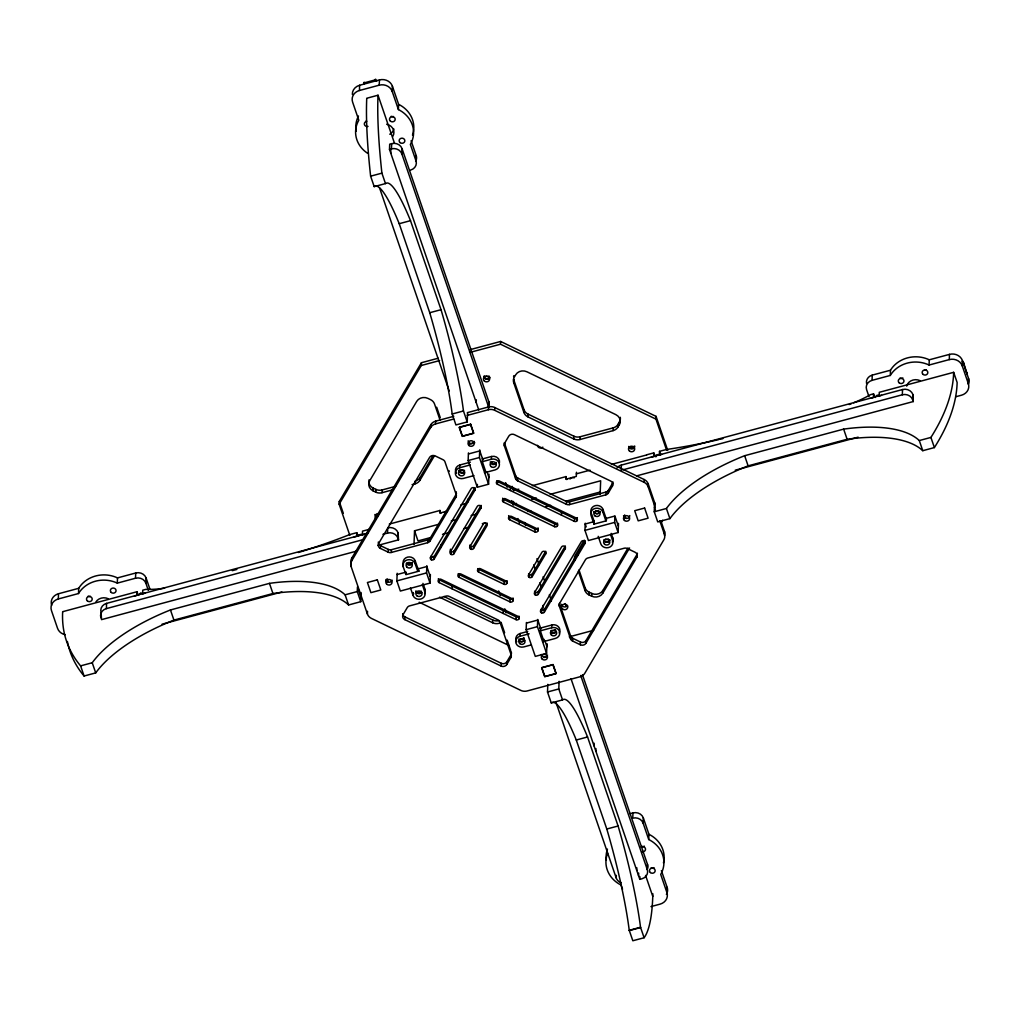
<?xml version="1.0" encoding="UTF-8"?>
<svg xmlns="http://www.w3.org/2000/svg" width="1020" height="1020" viewBox="0 0 1020 1020"><rect width="100%" height="100%" fill="white"/><g stroke="black" fill="none" stroke-linecap="round" stroke-linejoin="round"><path stroke-width="1.5" d="M65.153 634.708A10.366 9.295 2.3 0 1 57.553 628.333L51.459 610.534A10.366 9.295 2.3 0 1 58.306 598.969L58.51 593.742L78.706 588.31A29.006 26.01 2.3 0 1 117.504 577.894L135.724 572.998A8.287 7.433 2.3 0 1 146.089 577.983L150.004 589.381M58.306 598.969L78.502 593.538L78.706 588.31M356.567 551.119L101.516 619.637L101.12 612.625A8.287 7.433 2.3 0 1 106.59 603.381L367.774 533.218M100.903 617.852A8.287 7.433 2.3 0 1 106.386 608.608L106.59 603.381M78.502 593.538A29.006 26.01 2.3 0 1 117.3 583.121L117.504 577.894M148.321 590.338L145.885 583.223A8.287 7.433 2.3 0 0 135.52 578.225L135.724 572.998M361.106 592.518L360.748 601.685L348.585 604.962A121.711 50.923 -18.9 0 0 272.939 593.512L173.935 620.109A121.711 50.923 -18.9 0 0 95.714 672.894L84.086 676.018L80.605 665.869A418.06 174.93 -18.9 0 1 62.666 611.694L137.011 591.727L136.871 595.399L134.487 596.037M145.885 583.223L146.089 577.983M349.834 535.372L339.15 504.224L339.265 501.47L421.426 362.737L438.179 358.224M367.608 153.293A29.006 26.01 2.3 0 1 358.81 120.22L352.589 102.051A10.366 9.295 2.3 0 1 359.435 90.499L359.639 85.259L379.44 79.942A10.366 9.295 2.3 0 1 392.394 86.19L398.629 104.346A29.006 26.01 2.3 0 1 412.488 135.112M363.898 84.124L363.949 82.926L375.233 79.891A6.222 0.905 75 0 1 376.699 81.192M660.947 521.067L664.504 531.458L664.403 534.212A8.287 7.433 2.3 0 1 663.803 539.861L584.855 673.187A8.287 7.433 2.3 0 1 579.972 676.77L527.123 690.974A8.287 7.433 2.3 0 1 520.812 690.387L371.458 618.413A8.287 7.433 2.3 0 1 367.404 614.002L351.109 566.482L351.224 563.728A8.287 7.433 2.3 0 1 351.811 558.067L430.772 424.753A8.287 7.433 2.3 0 1 435.655 421.158L453.772 416.3M351.109 566.482A8.287 7.433 2.3 0 1 351.709 560.822L351.811 558.067M298.401 552.496A295.341 123.586 -18.9 0 0 349.758 534.569L356.783 532.682L356.643 536.354L354.259 536.992M375.181 81.09L375.233 79.891M360.748 601.685L357.268 591.549L357.446 586.959L360.927 597.108M410.524 170.098A8.287 7.433 2.3 0 0 415.994 160.854L410.371 144.47A29.006 26.01 2.3 0 0 398.412 109.586L392.19 91.418A10.366 9.295 2.3 0 0 379.236 85.17L379.44 79.942M367.404 614.002L367.519 611.248M392.547 489.88L382.028 492.698A8.287 7.433 2.3 0 1 375.717 492.125L373.129 490.875L373.231 488.121A8.287 7.433 2.3 0 1 369.036 479.859M375.717 492.125L375.832 489.37L373.231 488.121M478.788 409.989L389.487 149.404L389.704 144.177L391.68 143.641A8.287 7.433 2.3 0 1 402.046 148.639L488.746 401.447L488.529 406.687A8.287 7.433 2.3 0 1 488.784 407.63M392.19 91.418L392.394 86.19M390.736 153.242L390.851 150.437M488.529 406.687L401.829 153.867A8.287 7.433 2.3 0 0 391.476 148.869L391.68 143.641M382.028 492.698L382.143 489.944L395.658 486.323M456.297 491.78L456.182 494.534A4.144 3.71 2.3 0 1 455.889 497.365L430.096 540.906A4.144 3.71 2.3 0 1 427.661 542.704L391.336 552.457A4.144 3.71 2.3 0 1 388.186 552.164L380.409 548.416L380.524 545.662A4.144 3.71 2.3 0 1 378.331 542.015M398.412 109.586L398.629 104.346M401.829 153.867L402.046 148.639M398.514 539.848L397.902 538.063A8.287 7.433 2.3 0 0 387.536 533.077L387.753 527.85A8.287 7.433 2.3 0 1 398.106 532.835L398.514 539.848L377.935 545.381M388.186 552.164L388.288 549.41L380.524 545.662M391.336 552.457L391.45 549.703L427.775 539.95A4.144 3.71 2.3 0 0 430.21 538.152L455.991 494.611A4.144 3.71 2.3 0 0 456.463 493.234M397.902 538.063L398.106 532.835M430.389 574.464L430.045 583.07L400.337 591.052L396.856 580.903L397.175 573.253M415.994 160.854L416.211 155.626L411.098 140.734M405.82 574.324L403.244 566.827L403.359 564.086A6.222 5.572 2.3 0 1 407.464 557.149A6.222 5.572 2.3 0 1 415.229 560.885L418.837 571.378M406.011 572.513L405.922 574.655L417.805 571.468L417.932 568.255L418.927 571.149M511.237 652.022L511.135 654.776A4.144 3.71 2.3 0 1 510.829 657.594L506.723 664.543A4.144 3.71 2.3 0 1 501.126 666.047L404.838 619.637L404.94 616.883A4.144 3.71 2.3 0 1 402.734 613.721M412.067 484.627L415.076 483.824L415.178 481.07A8.287 7.433 2.3 0 0 420.061 477.487L432.964 455.71M413.992 544.425L414.541 530.783L439.021 524.203M339.15 504.224L421.311 365.479L421.426 362.737M422.943 583.376L425.008 589.369L424.894 592.123A6.222 5.572 2.3 0 1 420.788 599.059A6.222 5.572 2.3 0 1 413.011 595.323L413.125 592.569A6.222 5.572 2.3 0 0 413.801 593.895M417.69 571.136L415.127 563.639L415.229 560.885M415.076 483.824A8.287 7.433 2.3 0 0 419.959 480.241L420.061 477.487M351.709 560.822L430.657 427.507L430.772 424.753M427.661 542.704L427.775 539.95M430.045 583.07L426.564 572.921L426.844 565.756M430.096 540.906L430.21 538.152M430.657 427.507A8.287 7.433 2.3 0 1 435.54 423.912L435.655 421.158M434.176 559.024L434.278 556.27L474.95 487.598L474.835 490.352L434.176 559.024A2.078 1.861 2.3 0 1 431.371 559.776L431.486 557.022M439.913 510.331L439.798 513.098L447.295 511.084M519.053 616.182L518.938 618.936A2.078 1.861 2.3 0 1 516.133 619.688L439.199 582.611L439.314 579.857A2.078 1.861 2.3 0 1 438.307 578.761M441.022 547.459L441.125 544.706M453.964 553.694L454.078 550.953L481.058 505.397L480.943 508.151L453.964 553.694A2.078 1.861 2.3 0 1 451.171 554.447A2.078 1.861 2.3 0 1 450.304 551.935L450.419 549.181M451.171 554.447L451.286 551.705M452.153 588.846L452.268 586.105M455.889 497.365L455.991 494.611M473.93 475.6L463.373 478.431A6.222 5.572 2.3 0 1 455.596 474.695A6.222 5.572 2.3 0 1 459.701 467.759L459.816 465.005L470.373 462.162M512.945 598.383L512.831 601.137A2.078 1.861 2.3 0 1 510.025 601.889L459 577.294L459.115 574.54A2.078 1.861 2.3 0 1 458.197 573.661M394.51 143.297L378.025 95.217L366.741 98.251A418.06 60.919 75 0 0 370.617 176.179L374.2 186.622A121.711 17.735 75 0 1 399.215 223.699L429.739 312.719A121.711 17.735 75 0 1 452.179 414.005L455.927 424.945L467.211 421.91L467.581 412.73M488.988 474.172L488.58 484.219L477.296 487.254L468.142 460.543L468.448 452.906M467.989 501.904L468.103 499.15M476.212 402.492L476.327 399.789M470.768 549.181A2.078 1.861 2.3 0 1 469.901 546.669L483.327 524.012A2.078 1.861 2.3 0 1 486.119 523.26A2.078 1.861 2.3 0 1 486.986 525.772L473.573 548.428A2.078 1.861 2.3 0 1 470.768 549.181L470.883 546.439M473.573 548.428L473.675 545.687L487.101 523.018M477.296 487.254L477.411 484.385M488.58 484.219L479.425 457.521L479.731 449.871M485.992 472.362L482.332 461.678L482.46 458.464M506.902 580.75L506.787 583.504A2.078 1.861 2.3 0 1 503.982 584.256L478.597 572.029L478.711 569.275A2.078 1.861 2.3 0 1 477.921 568.612M467.249 415.395L488.389 409.721L488.491 406.967A8.287 7.433 2.3 0 1 494.815 407.554L644.168 479.527A8.287 7.433 2.3 0 1 648.223 483.939L655.35 504.734M484.487 472.757L495.044 469.927A6.222 5.572 2.3 0 0 499.15 462.991A6.222 5.572 2.3 0 0 491.385 459.242L491.5 456.488L482.447 458.923M655.235 507.475L648.108 486.693A8.287 7.433 2.3 0 0 644.053 482.281L494.7 410.308L494.815 407.554M666.634 450.266L655.949 419.118L500.514 344.212L500.629 341.458L470.169 349.643M577.282 517.841L577.167 520.595A2.078 1.861 2.3 0 1 574.375 521.347L497.441 484.27L497.543 481.517A2.078 1.861 2.3 0 1 496.765 480.866M500.897 622.557A8.287 7.433 2.3 0 1 492.622 622.761L492.724 620.02L443.942 596.496M612.982 481.95A4.144 3.71 2.3 0 1 612.51 483.34L612.408 486.094L608.303 493.03A4.144 3.71 2.3 0 1 605.854 494.827L569.542 504.581A4.144 3.71 2.3 0 1 566.38 504.288L517.599 480.79A4.144 3.71 2.3 0 1 515.584 478.584L504.377 445.918L504.492 443.164A4.144 3.71 2.3 0 1 504.364 442.693M503.65 499.328L554.689 523.923A2.078 1.861 2.3 0 0 557.481 523.171L557.379 525.925A2.078 1.861 2.3 0 1 554.574 526.677L503.548 502.082L503.65 499.328A2.078 1.861 2.3 0 1 502.643 498.219M503.982 584.256L504.097 581.502L478.711 569.275M501.126 666.047L501.241 663.293L404.94 616.883M503.179 613.441L503.293 610.687M620.275 417.269A8.287 7.433 2.3 0 1 619.433 421.974L619.318 424.728L617.954 427.048A8.287 7.433 2.3 0 1 613.071 430.631L580.023 439.505A8.287 7.433 2.3 0 1 573.712 438.931L527.977 416.887A8.287 7.433 2.3 0 1 523.923 412.475L513.736 382.768L513.85 380.014A8.287 7.433 2.3 0 1 513.595 379.058M510.395 490.518L510.497 487.764M537.884 528.436L537.769 531.19A2.078 1.861 2.3 0 1 534.977 531.943L509.592 519.703L509.694 516.949A2.078 1.861 2.3 0 1 508.623 515.61M506.723 664.543L506.838 661.789L510.943 654.853A4.144 3.71 2.3 0 0 511.313 652.252M513.557 501.457L513.442 504.211L516.502 503.383M510.025 601.889L510.14 599.135L459.115 574.54M515.584 478.584L515.686 475.83L504.492 443.164M517.599 480.79L517.714 478.036A4.144 3.71 2.3 0 1 515.686 475.83M510.829 657.594L510.943 654.853M523.923 412.475L524.038 409.721L513.85 380.014M516.133 619.688L516.247 616.934L439.314 579.857M527.977 416.887L528.079 414.133A8.287 7.433 2.3 0 1 524.038 409.721M531.28 644.908L523.732 646.935A6.222 5.572 2.3 0 1 515.967 643.186A6.222 5.572 2.3 0 1 520.072 636.25L520.187 633.496L527.722 631.469M546.949 644.181L546.58 653.361L535.296 656.395L526.141 629.684L526.435 622.506M532.185 576.683L532.3 573.928L545.713 551.272L545.611 554.026L532.185 576.683A2.078 1.861 2.3 0 1 529.393 577.435L529.495 574.681M534.977 531.943L535.079 529.189A2.078 1.861 2.3 0 0 538.075 527.977M538.228 594.303L538.343 591.549L565.322 546.006L565.207 548.76L538.228 594.303A2.078 1.861 2.3 0 1 535.436 595.055L535.538 592.301M546.58 653.361L537.425 626.65L537.718 619.471M540.46 627.606L540.332 630.806L543.991 641.491L544.081 639.349M544.336 612.115L544.45 609.361L585.11 540.689L585.008 543.443L544.336 612.115A2.078 1.861 2.3 0 1 541.531 612.867L541.645 610.113M542.869 609.922L543.061 605.37M547.09 644.002L546.975 646.756L544.948 640.815M652.876 893.775L652.774 896.389A418.06 60.919 75 0 1 644.104 937.737L632.821 940.759L629.238 930.316A121.711 17.735 75 0 0 606.798 829.018L576.274 740.01A121.711 17.735 75 0 0 551.259 702.933L547.51 691.993L547.817 684.356M551.183 600.55L551.297 597.796M554.574 526.677L554.689 523.923M543.341 641.669L555.415 638.418A6.222 5.572 2.3 0 0 559.521 631.482A6.222 5.572 2.3 0 0 551.756 627.746L551.858 624.992A6.222 5.572 2.3 0 1 558.475 626.815A6.222 5.572 2.3 0 1 559.189 632.974M561.421 515.113L561.535 512.359M570.524 638.813L559.33 606.16L559.444 603.406L570.639 636.059L570.524 638.813A4.144 3.71 2.3 0 0 572.551 641.019L580.329 644.767A4.144 3.71 2.3 0 0 585.926 643.263L636.824 557.303L636.939 554.561A4.144 3.71 2.3 0 0 637.398 553.171M565.909 476.48L565.794 479.247L576.287 476.429L576.466 472.273M644.104 937.737L640.522 927.282A121.711 17.735 75 0 0 618.094 825.996L587.558 736.975A121.711 17.735 75 0 0 562.543 699.899L558.794 688.959L559.1 681.322M566.38 504.288L566.495 501.534L517.714 478.036M569.542 504.581L569.644 501.827L605.969 492.073A4.144 3.71 2.3 0 0 608.404 490.276L612.51 483.34M573.712 438.931L573.827 436.178L528.079 414.133M574.375 521.347L574.489 518.593L497.543 481.517M580.023 439.505L580.138 436.751L613.173 427.877A8.287 7.433 2.3 0 0 618.056 424.294L619.433 421.974M572.551 641.019L572.666 638.265A4.144 3.71 2.3 0 1 570.639 636.059M578.161 554.995L578.264 552.253M580.329 644.767L580.431 642.014L572.666 638.265M618.502 523.362L618.133 532.542L588.438 540.524L584.957 530.375L585.25 523.196M629.569 547.982L602.82 593.155A8.287 7.433 2.3 0 1 591.613 596.164L589.024 594.915A8.287 7.433 2.3 0 1 584.983 590.503L585.085 587.762L578.977 569.938M585.926 643.263L586.041 640.509L636.939 554.561M589.024 594.915L589.139 592.174A8.287 7.433 2.3 0 1 585.085 587.762M594.15 520.914L594.022 524.127L605.905 520.927L606.033 517.726M591.613 596.164L591.727 593.423L589.139 592.174M600.117 494.419L600.665 480.777L550.162 494.343M605.969 521.144L602.884 512.142L602.998 509.401A6.222 5.572 2.3 0 0 595.234 505.652A6.222 5.572 2.3 0 0 591.115 512.588M594.022 745.837L594.125 743.21M605.854 494.827L605.969 492.073M595.82 751.268L595.922 748.565M602.82 593.155L602.922 590.414L628.065 547.969M608.303 493.03L608.404 490.276M613.071 430.631L613.173 427.877M598.204 536.329L600.78 543.826A6.222 5.572 2.3 0 0 608.545 547.574A6.222 5.572 2.3 0 0 612.663 540.638L612.765 537.884L611.222 533.383M617.954 427.048L618.056 424.294M618.133 532.542L614.652 522.393L614.907 516.273M621.167 470.309L621.384 465.082L902.534 389.538A8.287 7.433 2.3 0 1 912.9 394.536L913.295 401.548L636.62 475.881M621.231 882.746A8.287 7.433 2.3 0 1 616.195 877.927L616.297 875.313M644.053 482.281L644.168 479.527M630.003 813.731L632.961 812.927L632.757 818.155A8.287 7.433 2.3 0 1 643.123 823.153L648.733 839.536A29.006 26.01 2.3 0 1 660.705 874.42L666.927 892.589A10.366 9.295 2.3 0 1 660.08 904.141L650.951 906.601M648.108 486.693L648.223 483.939M636.76 870.455L636.875 867.841M646.756 454.78L653.782 452.893L653.629 456.565L651.257 457.202M655.949 419.118L656.051 416.364L500.629 341.458M638.558 875.887L638.673 873.094M881.522 395.339L879.151 395.977L879.291 392.305L953.649 372.325L957.13 382.474A418.06 174.93 -18.9 0 1 934.384 447.576L922.768 450.7A121.711 50.923 -18.9 0 0 847.123 439.263L748.119 465.859A121.711 50.923 -18.9 0 0 669.898 518.632L657.734 521.896L654.253 511.759L654.623 502.579M582.458 674.743L647.483 864.348L647.279 869.575A8.287 7.433 2.3 0 1 641.797 878.832L639.82 879.355L639.922 876.741M643.123 823.153L643.327 817.925A8.287 7.433 2.3 0 0 632.961 812.927M710.94 441.379A295.341 123.586 -18.9 0 1 666.557 449.463L659.519 451.35L659.379 455.022L661.75 454.384M648.733 839.536L648.949 834.309L643.327 817.925M666.927 892.589L667.144 887.362L661.394 870.596M869.027 396.716L866.579 389.602A8.287 7.433 2.3 0 1 872.062 380.345L872.266 375.118L890.485 370.222A29.006 26.01 2.3 0 1 929.284 359.805L949.492 354.373A10.366 9.295 2.3 0 1 962.446 360.608L968.541 378.42A10.366 9.295 2.3 0 1 968.362 384.387M853.625 402.798A67.932 28.432 -18.9 0 0 870.481 394.676L873.553 393.847L873.413 397.519L871.029 398.157M872.062 380.345L890.281 375.449L890.485 370.222M913.295 401.548L912.683 399.764A8.287 7.433 2.3 0 0 902.33 394.778L902.534 389.538M912.683 399.764L912.9 394.536M890.281 375.449A29.006 26.01 2.3 0 1 929.08 365.032L929.284 359.805M955.714 396.755L961.49 395.212A10.366 9.295 2.3 0 0 968.337 383.647L962.23 365.848A10.366 9.295 2.3 0 0 949.276 359.601L949.492 354.373M962.23 365.848L962.446 360.608M963.76 364.446L963.798 363.247A6.222 2.601 -18.9 0 0 962.14 361.768M967.24 374.595L963.798 363.247M968.337 383.647L968.541 378.42M419.959 480.241L434.469 455.736M450.304 551.935L477.283 506.379A2.078 1.861 2.3 0 1 480.076 505.627A2.078 1.861 2.3 0 1 480.943 508.151M584.256 540.167L575.382 555.148A8.287 7.433 2.3 0 0 574.655 560.324M661.037 522.967L662.643 520.251M359.435 90.499L379.236 85.17M389.487 149.404L391.476 148.869M370.617 176.179L381.901 173.145A418.06 60.919 75 0 1 378.025 95.217M374.2 186.622L385.483 183.6A121.711 17.735 75 0 1 410.499 220.664L441.035 309.685A121.711 17.735 75 0 1 463.462 410.971L467.211 421.91M399.215 223.699L410.499 220.664M429.739 312.719L441.035 309.685M421.311 365.479L439.594 360.57M470.054 352.384L500.514 344.212M452.179 414.005L463.462 410.971M467.364 412.641L488.491 406.967M435.54 423.912L453.658 419.054M469.162 444.299L474.81 442.782M468.537 453.938L479.821 450.904L482.868 459.816M468.142 460.543L479.425 457.521M459.701 467.759L470.258 464.916M482.332 461.678L491.385 459.242M117.3 583.121L135.52 578.225M929.08 365.032L949.276 359.601M369.559 529.252L362.533 531.139L362.38 534.811L364.752 534.174M514.195 490.39L518.785 489.166M389.308 524.089L439.773 510.535L440.767 513.43M460.887 504.862L465.451 503.638M532.376 485.66L565.769 476.684L566.763 479.578M576.274 473.866L590.032 470.169M611.439 464.419L646.616 454.971M144.98 593.219L142.609 593.857L142.749 590.185L145.822 589.356A67.932 28.432 -18.9 0 0 164.602 588.196M232.305 570.664L236.869 569.44M106.386 608.608L362.954 539.682M382.933 534.314L387.536 533.077M622.71 469.888L902.33 394.778M451.273 520.914L457.393 519.269M471.163 515.572L477.283 513.927M531.803 499.277L536.392 498.04M430.261 537.642L418.022 540.931L414.541 530.783M442.501 534.352L448.621 532.708M463.934 528.589L468.524 527.365M482.294 523.655L485.354 522.839M527.633 511.479L530.693 510.65M545.993 506.545L550.583 505.308M565.883 501.202L599.556 492.163M80.605 665.869L92.233 662.745A121.711 50.923 -18.9 0 1 170.455 609.96L269.458 583.363A121.711 50.923 -18.9 0 1 345.104 594.813L357.268 591.549M654.253 511.759L666.417 508.483A121.711 50.923 -18.9 0 1 744.638 455.71L843.642 429.114A121.711 50.923 -18.9 0 1 919.288 440.551L930.916 437.427A418.06 174.93 -18.9 0 0 953.649 372.325M162.065 624.176L281.902 591.982M735.229 470.194L858.139 437.172M430.478 557.456L434.992 556.257M397.124 574.528L406.024 572.131M417.907 568.943L426.819 566.546L430.3 576.695M606.007 518.415L614.92 516.018L618.388 526.167M396.856 580.903L426.564 572.921M584.957 530.375L614.652 522.393M526.537 623.08L537.82 620.045L540.868 628.945M526.141 629.684L537.425 626.65M539.797 628.231L551.858 624.992M520.072 636.25L529.125 633.815M539.682 630.985L551.756 627.746M569.262 636.837L593.627 630.296M543.838 657.556L546.656 656.803M547.51 691.993L558.794 688.959M551.259 702.933L562.543 699.899M576.274 740.01L587.558 736.975M606.798 829.018L618.094 825.996M629.238 930.316L640.522 927.282M629.327 930.571L640.611 927.537M509.694 516.949L535.079 529.189M439.531 597.184L492.622 622.761M419.182 602.233L509.018 645.532M930.916 437.427L934.384 447.576M919.288 440.551L922.768 450.7M873.553 393.847L874.548 396.742M843.642 429.114L847.123 439.263M744.638 455.71L748.119 465.859M656.051 416.364L667.756 450.483M659.519 451.35L660.514 454.244M653.782 452.893L654.776 455.787M666.417 508.483L669.898 518.632M659.812 520.85L664.403 534.212M654.445 507.169L655.439 510.064M624.686 514.909L625.681 517.803M623.551 515.674L624.546 518.581M602.998 509.401L606.594 519.894M610.597 534.633L612.663 540.638M591.638 514.08L594.201 521.577L585.212 524L586.207 526.894M594.099 524.331L591.014 515.342A6.222 5.572 2.3 0 1 595.119 508.406A6.222 5.572 2.3 0 1 602.884 512.142M578.353 571.2L584.983 590.503M580.699 675.457L647.279 869.575M512.167 486.374L513.595 490.556M524.56 522.469L525.581 525.428M536.966 558.628L539.032 564.659M543.163 576.708L544.718 581.221M549.359 594.775L551.425 600.805M645.583 875.44L652.774 896.389M505.627 482.664L507.157 487.152M511.772 500.603L513.315 505.078M517.918 518.53L519.461 523.018M533.804 564.85L535.347 569.338M539.962 582.79L541.492 587.265M570.996 678.682L639.82 879.355M486.948 471.686L488.975 477.615M381.901 173.145L385.483 183.6M622.544 889.249L621.103 885.054A29.006 26.01 2.3 0 1 607.639 853.243M379.517 187.808L449.195 390.953M555.811 701.862L616.195 877.927M436.687 407.235L440.257 417.626M440.143 420.38L434.545 404.035A8.287 7.433 2.3 0 0 430.491 399.623L427.903 398.374A8.287 7.433 2.3 0 0 416.708 401.383L369.673 480.803A8.287 7.433 2.3 0 0 373.129 490.875M498.652 590.988L500.183 595.45M504.76 608.812L505.78 611.783A8.287 7.433 2.3 0 1 506.035 612.739M501.062 622.327L504.619 632.719M507.169 640.139L510.727 650.53M456.182 494.534L444.988 461.881A4.144 3.71 2.3 0 0 442.96 459.676L435.183 455.927A4.144 3.71 2.3 0 0 429.586 457.432L378.688 543.38A4.144 3.71 2.3 0 0 380.409 548.416M511.135 654.776L499.928 622.111A4.144 3.71 2.3 0 0 497.913 619.905L449.131 596.394A4.144 3.71 2.3 0 0 445.969 596.113L409.657 605.867A4.144 3.71 2.3 0 0 407.209 607.665L403.104 614.601A4.144 3.71 2.3 0 0 404.838 619.637M422.318 584.626L424.894 592.123M410.435 587.826L413.011 595.323M387.09 578.735L388.084 581.642M385.955 579.513L386.95 582.407M356.783 532.682L357.778 535.577M339.265 501.47L343.332 513.341M345.104 594.813L348.585 604.962M269.458 583.363L272.939 593.512M170.455 609.96L173.935 620.109M137.011 591.727L138.006 594.622M92.233 662.745L95.714 672.894M490.046 377.693A3.111 2.792 2.3 0 1 484.27 375.73M489.064 375.997A3.111 2.792 2.3 0 1 485.966 376.074M567.502 606.237A3.111 2.792 2.3 0 1 565.093 603.598M496.357 462.481A3.111 2.792 2.3 0 1 490.225 461.907M464.674 470.985A3.111 2.792 2.3 0 1 458.541 470.424M456.386 473.267A6.222 5.572 2.3 0 1 459.816 465.005M491.5 456.488A6.222 5.572 2.3 0 1 499.392 463.118M556.448 631.66A3.111 2.792 2.3 0 1 550.723 631.125M516.757 641.771A6.222 5.572 2.3 0 1 520.187 633.496M524.764 640.165A3.111 2.792 2.3 0 1 518.912 638.915M403.244 566.827A6.222 5.572 2.3 0 1 407.35 559.891A6.222 5.572 2.3 0 1 415.127 563.639M421.808 592.288A3.111 2.792 2.3 0 1 415.956 591.052M412.399 562.403A3.111 2.792 2.3 0 1 406.33 563.282M425.008 589.369A6.222 5.572 2.3 0 1 424.562 593.614M377.566 516.617A3.111 2.792 2.3 0 1 375.283 514.705M377.68 513.863A3.111 2.792 2.3 0 1 376.915 513.608M609.858 540.115A3.111 2.792 2.3 0 1 603.853 540.269M600.091 511.632A3.111 2.792 2.3 0 1 594.086 511.785M612.765 537.884A6.222 5.572 2.3 0 1 612.319 542.13M617.062 467.848A8.287 7.433 2.3 0 1 621.384 465.082M647.483 864.348A8.287 7.433 2.3 0 1 647.33 869.129M488.746 401.447A8.287 7.433 2.3 0 1 488.147 407.107M95.765 602.157A9.32 8.364 2.3 0 1 108.362 598.778M138.593 595.387A3.111 2.792 2.3 0 1 143.081 593.576M51.663 605.306A10.366 9.295 2.3 0 1 58.51 593.742M141.142 593.512A3.111 2.792 2.3 0 1 140.377 593.257M90.398 596.292A2.843 2.55 2.3 0 1 88.23 596.088M906.691 386.108A9.32 8.364 2.3 0 1 920.142 380.689M875.134 397.507A3.111 2.792 2.3 0 1 879.622 395.696M866.541 383.418A8.287 7.433 2.3 0 1 872.266 375.118M877.684 395.632A3.111 2.792 2.3 0 1 876.919 395.377M902.853 377.923A2.843 2.55 2.3 0 1 900.01 377.999M926.032 369.724A2.843 2.55 2.3 0 1 924.566 369.763M641.146 847.046A2.843 2.55 2.3 0 1 645.481 848.806A2.843 2.55 2.3 0 1 642.026 851.7M667.144 887.362A10.366 9.295 2.3 0 1 666.404 894.425M648.949 834.309A29.006 26.01 2.3 0 1 663.459 862.907M606.352 860.128A29.006 26.01 2.3 0 1 607.448 849.061M644.398 846.166A2.843 2.55 2.3 0 1 641.542 846.23M654.049 867.625A2.843 2.55 2.3 0 1 651.206 867.701M542.844 447.168A3.111 2.792 2.3 0 1 537.463 445.332M449.361 471.214A3.111 2.792 2.3 0 1 448.838 470.641M376.048 519.103A3.111 2.792 2.3 0 1 378.853 514.361M444.478 512.282A3.111 2.792 2.3 0 1 447.448 511.492M570.014 479.03A3.111 2.792 2.3 0 1 574.209 477.895M358.517 535.844A3.111 2.792 2.3 0 1 362.712 534.722M619.318 424.728A8.287 7.433 2.3 0 0 615.863 414.656L526.906 371.777A8.287 7.433 2.3 0 0 515.699 374.786L514.335 377.107A8.287 7.433 2.3 0 0 513.736 382.768M655.222 456.731A3.111 2.792 2.3 0 1 659.71 454.933M580.138 436.751A8.287 7.433 2.3 0 1 573.827 436.178M382.143 489.944A8.287 7.433 2.3 0 1 375.832 489.37M513.583 376.648A8.287 7.433 2.3 0 1 513.825 375.692M602.922 590.414A8.287 7.433 2.3 0 1 591.727 593.423M499.048 620.593A8.287 7.433 2.3 0 1 492.724 620.02M506.213 610.457A8.287 7.433 2.3 0 1 506.162 612.408M574.897 558.055A8.287 7.433 2.3 0 1 574.579 556.614M567.528 605.536A3.111 2.792 2.3 0 1 561.676 604.286M489.664 376.966A3.111 2.792 2.3 0 1 483.671 377.119M634.81 446.161A3.111 2.792 2.3 0 1 628.728 447.028M656.255 456.654A3.111 2.792 2.3 0 1 655.401 455.43M376.813 516.77A3.111 2.792 2.3 0 1 375.169 514.399M358.747 535.882A3.111 2.792 2.3 0 1 358.403 535.219M506.787 583.504A2.078 1.861 2.3 0 0 505.92 580.992L480.535 568.752A2.078 1.861 2.3 0 0 477.742 569.504A2.078 1.861 2.3 0 0 478.597 572.029M439.199 582.611A2.078 1.861 2.3 0 1 438.345 580.087A2.078 1.861 2.3 0 1 441.137 579.334L518.071 616.411A2.078 1.861 2.3 0 1 518.938 618.936M557.379 525.925A2.078 1.861 2.3 0 0 556.512 523.4L505.486 498.805A2.078 1.861 2.3 0 0 502.681 499.558A2.078 1.861 2.3 0 0 503.548 502.082M497.441 484.27A2.078 1.861 2.3 0 1 496.574 481.759A2.078 1.861 2.3 0 1 499.379 481.006L576.313 518.083A2.078 1.861 2.3 0 1 577.167 520.595M529.393 577.435A2.078 1.861 2.3 0 1 528.526 574.923L541.939 552.253A2.078 1.861 2.3 0 1 544.744 551.501A2.078 1.861 2.3 0 1 545.611 554.026M535.436 595.055A2.078 1.861 2.3 0 1 534.569 592.543L561.548 546.988A2.078 1.861 2.3 0 1 564.341 546.236A2.078 1.861 2.3 0 1 565.207 548.76M537.769 531.19A2.078 1.861 2.3 0 0 536.915 528.666L511.53 516.439A2.078 1.861 2.3 0 0 508.725 517.191A2.078 1.861 2.3 0 0 509.592 519.703M431.371 559.776A2.078 1.861 2.3 0 1 430.504 557.251L471.176 488.58A2.078 1.861 2.3 0 1 473.981 487.828A2.078 1.861 2.3 0 1 474.835 490.352M609.718 539.962A3.111 2.792 2.3 0 1 603.712 540.115M599.951 511.479A3.111 2.792 2.3 0 1 593.946 511.632M496.243 463.896A3.111 2.792 2.3 0 1 491.487 461.601M464.572 472.413A3.111 2.792 2.3 0 1 459.88 469.391M411.57 562.696A3.111 2.792 2.3 0 1 406.712 563.397M421.336 591.179A3.111 2.792 2.3 0 1 415.956 591.319M524.025 639.094A3.111 2.792 2.3 0 1 519.461 641.618M523.553 637.704A3.111 2.792 2.3 0 1 523.885 638.367M555.568 629.863A3.111 2.792 2.3 0 1 551.909 633.369M551.144 633.114A3.111 2.792 2.3 0 1 550.481 632.68M459 577.294A2.078 1.861 2.3 0 1 458.133 574.77A2.078 1.861 2.3 0 1 460.938 574.018L511.964 598.612A2.078 1.861 2.3 0 1 512.831 601.137M559.33 606.16A4.144 3.71 2.3 0 1 559.623 603.33L585.416 559.789A4.144 3.71 2.3 0 1 587.851 557.991L624.176 548.237A4.144 3.71 2.3 0 1 627.325 548.53L635.103 552.266A4.144 3.71 2.3 0 1 636.824 557.303M504.377 445.918A4.144 3.71 2.3 0 1 504.683 443.088L508.789 436.152A4.144 3.71 2.3 0 1 514.386 434.647L610.674 481.058A4.144 3.71 2.3 0 1 612.408 486.094M488.389 409.721A8.287 7.433 2.3 0 1 494.7 410.308M585.008 543.443A2.078 1.861 2.3 0 0 584.141 540.919A2.078 1.861 2.3 0 0 581.336 541.671L540.676 610.342A2.078 1.861 2.3 0 0 541.531 612.867M506.761 580.954A2.078 1.861 2.3 0 1 504.097 581.502M664.504 531.458A8.287 7.433 2.3 0 1 664.53 535.768M473.675 545.687A2.078 1.861 2.3 0 1 469.812 545.088M454.078 550.953A2.078 1.861 2.3 0 1 450.368 550.825M544.45 609.361A2.078 1.861 2.3 0 1 540.855 609.45M391.45 549.703A4.144 3.71 2.3 0 1 388.288 549.41M569.644 501.827A4.144 3.71 2.3 0 1 566.495 501.534M586.041 640.509A4.144 3.71 2.3 0 1 580.431 642.014M506.838 661.789A4.144 3.71 2.3 0 1 501.241 663.293M518.734 616.577A2.078 1.861 2.3 0 1 516.247 616.934M577.396 517.625A2.078 1.861 2.3 0 1 574.489 518.593M532.3 573.928A2.078 1.861 2.3 0 1 528.577 573.801M538.343 591.549A2.078 1.861 2.3 0 1 534.531 591.205M434.278 556.27A2.078 1.861 2.3 0 1 430.695 556.359M608.456 538.942A3.111 2.792 2.3 0 1 605.344 539.019M598.689 510.459A3.111 2.792 2.3 0 1 595.578 510.535M463.947 469.952A3.111 2.792 2.3 0 1 461.575 469.736M523.77 637.742A3.111 2.792 2.3 0 1 520.34 639.132M554.982 629.824A3.111 2.792 2.3 0 1 551.259 630.36M547.523 655.057A3.111 2.792 2.3 0 1 541.39 654.496M513.047 598.153A2.078 1.861 2.3 0 1 510.14 599.135M392.101 580.15A3.111 2.792 2.3 0 1 386.095 580.303M474.262 441.418A3.111 2.792 2.3 0 1 468.129 440.857M629.773 515.597A3.111 2.792 2.3 0 1 623.692 516.477M386.669 124.21A9.32 8.364 2.3 0 1 392.84 136.323M368.029 126.403A2.843 2.55 2.3 0 1 364.471 124.695A2.843 2.55 2.3 0 1 366.358 121.507M352.346 94.426A10.366 9.295 2.3 0 1 359.639 85.259M356.222 131.287A29.006 26.01 2.3 0 1 358.479 115.987M416.211 155.626A8.287 7.433 2.3 0 1 415.612 161.287M393.898 129.043A9.32 8.364 2.3 0 1 389.767 134.232M366.767 121.214A2.843 2.55 2.3 0 1 366.078 120.972M393.389 116.484A2.843 2.55 2.3 0 1 391.221 116.28M634.134 446.263A3.111 2.792 2.3 0 1 628.753 446.403M363.949 82.926A6.222 0.905 75 0 1 364.956 83.219M84.086 676.018A418.06 174.93 -18.9 0 1 67.409 641.478M966.539 372.236A6.222 2.601 -18.9 0 1 967.279 373.397M851.381 403.69A67.932 28.432 -18.9 0 1 849.125 404.545M722.899 438.625A295.341 123.586 -18.9 0 1 720.235 439.263M718.909 439.569A295.341 123.586 -18.9 0 1 712.266 441.086M470.666 424.205L459.37 427.24L462.43 436.139L473.714 433.105L470.666 424.205M470.526 424.435L459.242 427.469L462.289 436.369L473.573 433.334L470.526 424.435M377.323 579.844L367.417 582.509L370.897 592.658L380.804 589.993L377.323 579.844M644.614 508.036L634.708 510.701L638.188 520.85L648.095 518.185L644.614 508.036M553.082 664.555L541.798 667.59L544.846 676.49L556.142 673.455L553.082 664.555M552.942 664.785L541.658 667.819L544.718 676.719L556.002 673.684L552.942 664.785M459.421 475.116A3.111 2.792 2.3 0 0 464.572 473.739A3.111 2.792 2.3 0 0 460.619 470.424A3.111 2.792 2.3 0 0 459.421 475.116M491.104 466.612A3.111 2.792 2.3 0 0 496.243 465.222A3.111 2.792 2.3 0 0 492.303 461.907A3.111 2.792 2.3 0 0 491.104 466.612M519.792 643.62A3.111 2.792 2.3 0 0 524.93 642.243A3.111 2.792 2.3 0 0 520.99 638.928A3.111 2.792 2.3 0 0 519.792 643.62M551.476 635.103A3.111 2.792 2.3 0 0 556.614 633.726A3.111 2.792 2.3 0 0 552.674 630.411A3.111 2.792 2.3 0 0 551.476 635.103M416.836 595.744A3.111 2.792 2.3 0 0 421.987 594.367A3.111 2.792 2.3 0 0 418.034 591.052A3.111 2.792 2.3 0 0 416.836 595.744M407.069 567.26A3.111 2.792 2.3 0 0 412.207 565.883A3.111 2.792 2.3 0 0 408.268 562.568A3.111 2.792 2.3 0 0 407.069 567.26M604.605 544.259A3.111 2.792 2.3 0 0 609.743 542.869A3.111 2.792 2.3 0 0 605.803 539.554A3.111 2.792 2.3 0 0 604.605 544.259M594.838 515.763A3.111 2.792 2.3 0 0 599.977 514.386A3.111 2.792 2.3 0 0 596.037 511.071A3.111 2.792 2.3 0 0 594.838 515.763M111.269 592.454A2.843 2.55 2.3 0 0 115.987 591.192A2.843 2.55 2.3 0 0 112.366 588.158A2.843 2.55 2.3 0 0 111.269 592.454M87.414 600.933A2.843 2.55 2.3 0 0 92.132 599.658A2.843 2.55 2.3 0 0 88.51 596.623A2.843 2.55 2.3 0 0 87.414 600.933M899.194 382.844A2.843 2.55 2.3 0 0 903.911 381.569A2.843 2.55 2.3 0 0 900.29 378.535A2.843 2.55 2.3 0 0 899.194 382.844M923.049 374.365A2.843 2.55 2.3 0 0 927.766 373.103A2.843 2.55 2.3 0 0 924.145 370.069A2.843 2.55 2.3 0 0 923.049 374.365M650.377 872.546A2.843 2.55 2.3 0 0 655.095 871.271A2.843 2.55 2.3 0 0 651.487 868.237A2.843 2.55 2.3 0 0 650.377 872.546M484.411 381.097A3.111 2.792 2.3 0 0 489.549 379.72A3.111 2.792 2.3 0 0 485.609 376.406A3.111 2.792 2.3 0 0 484.411 381.097M629.48 451.018A3.111 2.792 2.3 0 0 634.618 449.629A3.111 2.792 2.3 0 0 630.679 446.314A3.111 2.792 2.3 0 0 629.48 451.018M562.556 608.991A3.111 2.792 2.3 0 0 567.707 607.601A3.111 2.792 2.3 0 0 563.754 604.286A3.111 2.792 2.3 0 0 562.556 608.991M542.27 659.2A3.111 2.792 2.3 0 0 547.421 657.811A3.111 2.792 2.3 0 0 543.469 654.496A3.111 2.792 2.3 0 0 542.27 659.2M386.848 584.294A3.111 2.792 2.3 0 0 391.986 582.904A3.111 2.792 2.3 0 0 388.046 579.589A3.111 2.792 2.3 0 0 386.848 584.294M469.009 445.549A3.111 2.792 2.3 0 0 474.147 444.172A3.111 2.792 2.3 0 0 470.207 440.857A3.111 2.792 2.3 0 0 469.009 445.549M624.444 520.455A3.111 2.792 2.3 0 0 629.582 519.078A3.111 2.792 2.3 0 0 625.642 515.763A3.111 2.792 2.3 0 0 624.444 520.455M400.057 142.583A2.843 2.55 2.3 0 0 404.774 141.321A2.843 2.55 2.3 0 0 401.153 138.286A2.843 2.55 2.3 0 0 400.057 142.583M390.405 121.125A2.843 2.55 2.3 0 0 395.122 119.85A2.843 2.55 2.3 0 0 391.501 116.816A2.843 2.55 2.3 0 0 390.405 121.125"/></g></svg>
